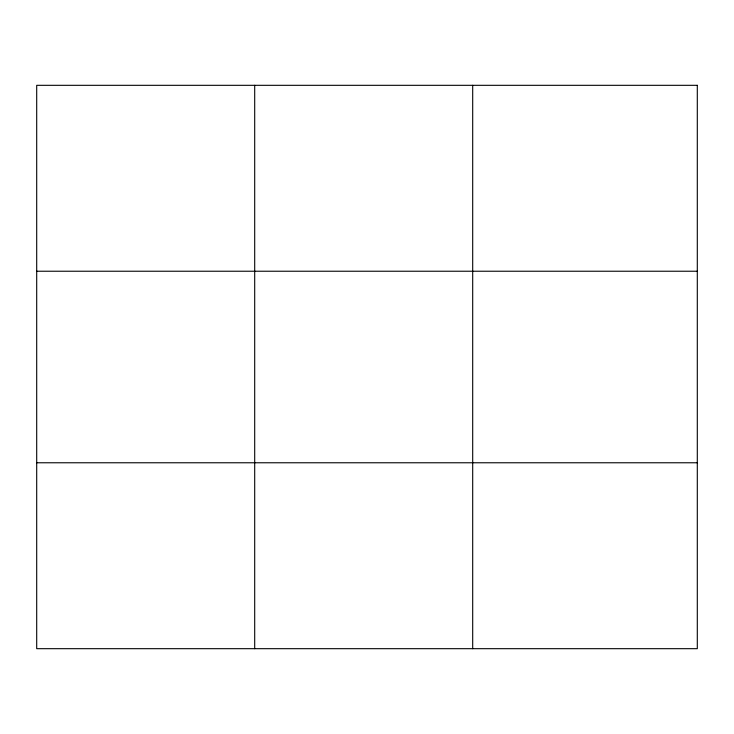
<?xml version="1.0" encoding="UTF-8"?>
<svg xmlns="http://www.w3.org/2000/svg" width="734" height="734" viewBox="0 0 734 734"><rect width="100%" height="100%" fill="white"/><g stroke="black" fill="none" stroke-linecap="round" stroke-linejoin="round"><path stroke-width="1.1" d="M254.698 85.318L254.698 648.682M472.696 85.318L472.696 648.682M36.7 271.231L697.3 271.231M36.7 462.769L697.3 462.769M697.3 85.318L697.3 648.682L36.7 648.682L36.7 85.318L697.3 85.318"/></g></svg>
